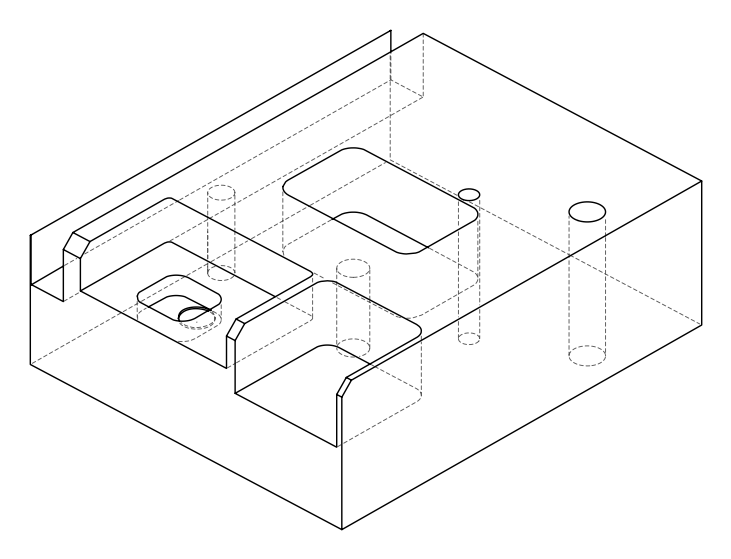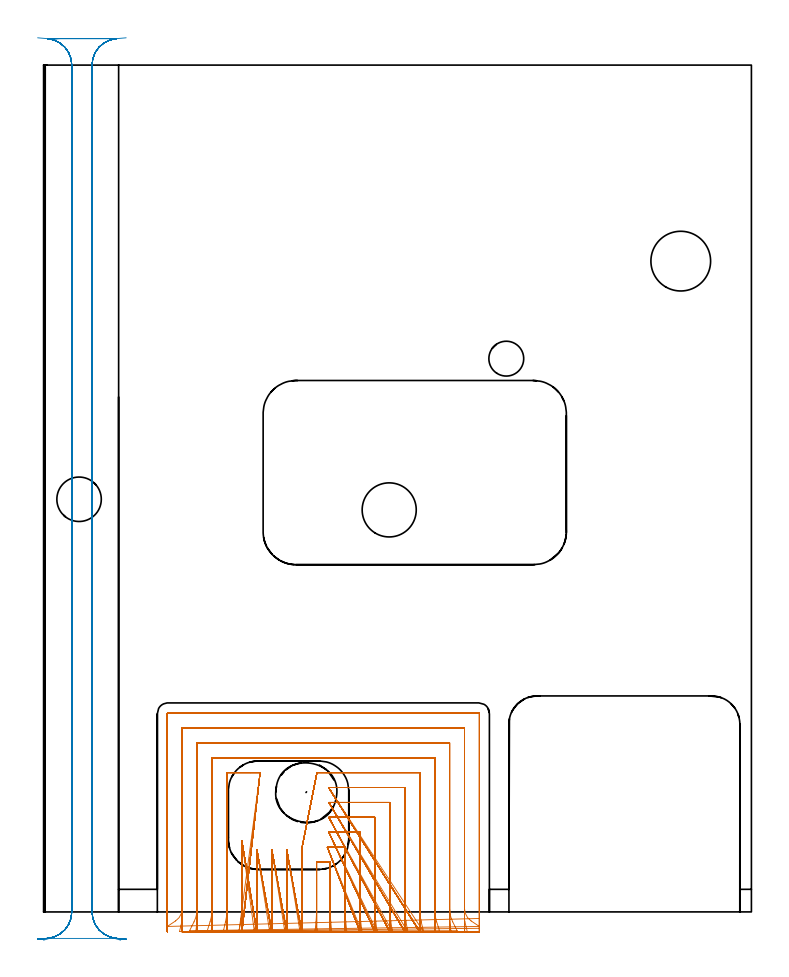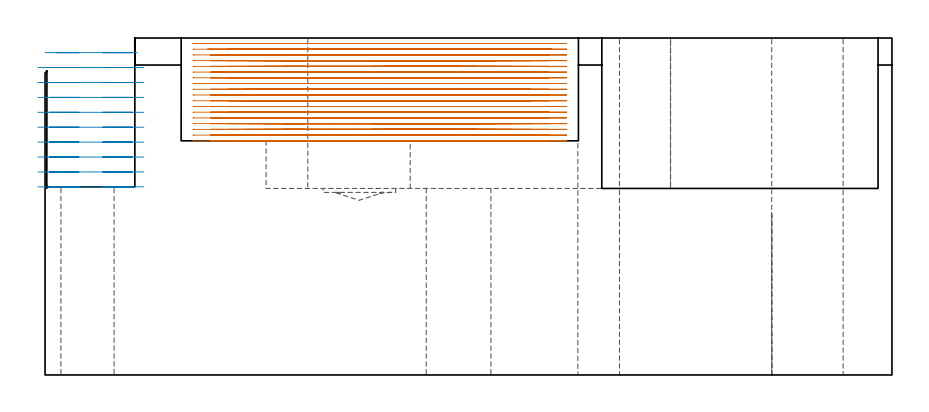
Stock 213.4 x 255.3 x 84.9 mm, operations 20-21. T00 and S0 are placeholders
(PLAN: 21 operations, 12 tool changes, 128.1 min)
(1 SPOT_DRILL | STEP1HOLE_1 | NXT0321_9005460120000 | 0.04 min | 4144 mm3)
(2 SPOT_DRILL_1 | STEP1HOLE_2 | NXT0321_9005460120000 | 0.03 min | 1 mm3)
(3 SPOT_DRILL_2 | STEP1HOLE_3 | NXT0321_9005460120000 | 0.04 min | 4203 mm3)
(4 SPOT_DRILL_3 | STEP1POCKET | NXT0321_9005460120000 | 0.06 min | 4462 mm3)
(5 INDEXABLE_INSERT_DRILL_THROUGH_HOLE_FROM_SOLID | STEP1HOLE | NXT0302_007 | 0.36 min | 21587 mm3)
(6 DRILL_THROUGH_HOLE_INTO_CENTER | STEP1HOLE_1 | NXT0301_055 | 0.22 min | 2641 mm3)
(7 DRILL_TO_ENLARGE_THROUGH_HOLE | STEP1HOLE_1 | UGT0301_268 | 0.23 min | 5172 mm3)
(8 DRILL_THROUGH_HOLE_INTO_CENTER_1 | STEP1HOLE_2 | UGT0301_500 | 0.37 min | 7338 mm3)
(9 DRILL_THROUGH_HOLE_INTO_CENTER_2 | STEP1HOLE_3 | NXT0301_055 | 0.22 min | 2611 mm3)
(10 DRILL_TO_ENLARGE_THROUGH_HOLE_1 | STEP1HOLE_3 | UGT0301_287 | 0.23 min | 10888 mm3)
(11 DRILL_BLIND_HOLE_INTO_CENTER | STEP1POCKET | NXT0301_128 | 0.02 min | 0 mm3)
(12 MILL_ROUGH_BLIND_HOLE_CONTOUR | STEP1POCKET | UGT0201_129 | Spiral | 0.14 min | 2251 mm3)
(13 AREA_MILL | FG_CHAMFER_SURFACE | UGT0205_001 | 0.46 min | 469 mm3)
(14 AREA_MILL_1 | FG_CHAMFER_SURFACE_1 | UGT0205_001 | 0.32 min | 337 mm3)
(15 AREA_MILL_2 | FG_CHAMFER_SURFACE_2 | UGT0205_001 | 0.23 min | 182 mm3)
(16 AREA_MILL_3 | FG_CHAMFER_SURFACE_3 | UGT0205_001 | 2.18 min | 9794 mm3)
(17 MILL_RECTANGULAR_POCKET | POCKET_RECTANGULAR_STRAIGHT | NXT0201_012 | Follow Part, ap 4, ae 75% | 3.22 min | 35984 mm3)
(18 MILL_RECTANGULAR_POCKET_1 | POCKET_RECTANGULAR_STRAIGHT_1 | NXT0201_012 | Follow Part, ap 4, ae 75% | 8.55 min | 181169 mm3)
(19 MILL_SLOT | SLOT_PARTIAL_RECTANGULAR | NXT0201_012 | Follow Part, ap 4, ae 75% | 11.26 min | 170367 mm3)
(20 MILL_SLOT_1 | SLOT_PARTIAL_RECTANGULAR_1 | NXT0201_008 | Follow Part, ap 1.5, ae 75% | 88.1 min | 134082 mm3)
(21 MILL_RECTANGULAR_SLOT | SLOT_RECTANGULAR | NXT0201_012 | Follow Part, ap 4, ae 75% | 11.89 min | 197544 mm3)
(TOOL NXT0321_9005460120000 | NC Spot Drill, 142deg, 12mm, Carbide, Uncoated | D12 PA142 FL30 Z2)
(TOOL NXT0302_007 | Index. Insert Drill 18mm [880-D1800L25-05] | D18 PA176 FL90 Z2)
(TOOL NXT0301_055 | Carbide Drill 8.4mm [860.1-0840-042A1-MM 2214] | D8.4 PA140 FL61 Z2)
(TOOL UGT0301_268 | Twist Drill 13.4 mm | D13.4 PA118 FL108 Z2)
(TOOL UGT0301_500 | Carbide Drill 10.5 mm | D10.5 PA118 FL87 Z2)
(TOOL UGT0301_287 | Twist Drill 16.3 mm | D16.3 PA118 FL125 Z2)
(TOOL NXT0301_128 | Carbide Drill 12mm [861.1-1200-036A1-GP GC34] | D12 PA150 FL37.4 Z2)
(TOOL UGT0201_129 | Carbide End Mill 11.9 | D11.9 FL15 Z4)
(TOOL UGT0205_001 | Chamfer Mill 20 x 3 x 45 deg. | D20 FL50 Z2)
(TOOL NXT0201_012 | ENDMILL 16mm [2P460-1600-NA 1630] | D16 FL38 Z6)
(TOOL NXT0201_008 | ENDMILL 6mm [2P460-0600-NA 1630] | D6 FL26 Z6)
(OP 20 MILL_SLOT_1)
G17 G21 G94 G90
T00 M6
G54
G17 G0 G90 X86.847 Y-5.988 S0 M3
G43 Z94.973 H1
Z83.53
G94 G1 X86.58 Y-3. F250.
G2 X86.4 Y1.016 R45. F500.
G1 Y15.
X82.3
Y1.023
G2 X82.12 Y-3. R45.
G1 X81.852 Y-5.988 F250.
X91.397 Y-5.985
X91.1 Y-3.
G2 X90.9 Y1.016 R40.5 F500.
G1 Y19.5
X88.552
X85.552 F250.
X95.959 Y-5.981 F500.
X95.625 Y-3. F250.
G2 X95.4 Y1.016 R36. F500.
G1 Y24.
X89.
X86. F250.
X100.54 Y-5.976 F500.
X100.157 Y-3. F250.
G2 X99.9 Y1.016 R31.5 F500.
G1 Y28.5
X89.
X86. F250.
X105.147 Y-5.967 F500.
X104.7 Y-3. F250.
G2 X104.4 Y1.016 R27. F500.
G1 Y33.
X89.
X86. F250.
X109.797 Y-5.952 F500.
X109.261 Y-3. F250.
G2 X108.9 Y1.016 R22.5 F500.
G1 Y37.5
X88.91
X85.91 F250.
X114.523 Y-5.924 F500.
X113.854 Y-3. F250.
G2 X113.4 Y1.016 R18. F500.
G1 Y42.
X85.413
X82.413 F250.
X77.8 Y18.8 F500.
Y15.8 F250.
Y1.023 F500.
G2 X77.6 Y-3. R40.5
G1 X77.302 Y-5.985 F250.
X73.3 Y18.8 F500.
Y15.8 F250.
Y1.023 F500.
G2 X73.075 Y-3. R36.
G1 X72.739 Y-5.981 F250.
X68.8 Y18.8 F500.
Y15.8 F250.
Y1.023 F500.
G2 X68.542 Y-3. R31.5
G1 X68.159 Y-5.975 F250.
X64.3 Y18.812 F500.
Y15.812 F250.
Y1.023 F500.
G2 X63.999 Y-3. R27.
G1 X63.552 Y-5.967 F250.
X59.8 Y21.331 F500.
Y18.331 F250.
Y1.023 F500.
G2 X59.437 Y-3. R22.5
G1 X58.901 Y-5.952 F250.
X65.276 Y42. F500.
X62.276 F250.
X55.3 F500.
Y1.023
G2 X54.845 Y-3. R18.
G1 X54.174 Y-5.924 F250.
X119.404 Y-5.864
X118.511 Y-3.
G2 X117.9 Y1.016 R13.5 F500.
G1 Y46.5
X50.8
Y1.023
G2 X50.187 Y-3. R13.5
G1 X49.293 Y-5.864 F250.
X124.685 Y-5.685
X123.346 Y-3.
G2 X122.4 Y1.016 R9. F500.
G1 Y51.
X46.3
Y1.023
G2 X45.351 Y-3. R9.
G1 X44.01 Y-5.684 F250.
X131.387 Y-4.392
X128.895 Y-2.722
G2 X126.9 Y1.016 R4.5 F500.
G1 Y55.5
X41.8
Y1.023
G2 X39.8 Y-2.719 R4.5
G1 X37.306 Y-4.386 F250.
X131.4 Y-1.984 F500.
Y1.016 F250.
Y59.8 F500.
G3 X131.2 Y60. R0.2
G1 X37.5
G3 X37.3 Y59.8 R0.2
G1 Y1.023
Y-1.977 F250.
G0 Z94.973
X86.483 Y-5.999
Z82.087
G1 X86.412 Y-3.
G2 X86.4 Y-1.946 R45. F500.
G1 Y15.
X82.3
Y-1.951
G2 X82.288 Y-3. R45.
G1 X82.218 Y-5.999 F250.
X90.992
X90.914 Y-3.
G2 X90.9 Y-1.946 R40.5 F500.
G1 Y19.5
X88.551
X85.551 F250.
X95.503 Y-5.999 F500.
X95.415 Y-3. F250.
G2 X95.4 Y-1.946 R36. F500.
G1 Y24.
X89.
X86. F250.
X100.018 Y-5.998 F500.
X99.918 Y-3. F250.
G2 X99.9 Y-1.946 R31.5 F500.
G1 Y28.5
X89.
X86. F250.
X104.538 Y-5.998 F500.
X104.421 Y-3. F250.
G2 X104.4 Y-1.946 R27. F500.
G1 Y33.
X89.
X86. F250.
X109.065 Y-5.997 F500.
X108.925 Y-3. F250.
G2 X108.9 Y-1.946 R22.5 F500.
G1 Y37.5
X88.91
X85.91 F250.
X113.606 Y-5.995 F500.
X113.431 Y-3. F250.
G2 X113.4 Y-1.946 R18. F500.
G1 Y42.
X85.413
X82.413 F250.
X77.8 Y18.8 F500.
Y15.8 F250.
Y-1.951 F500.
G2 X77.786 Y-3. R40.5
G1 X77.709 Y-5.999 F250.
X73.3 Y18.8 F500.
Y15.8 F250.
Y-1.951 F500.
G2 X73.285 Y-3. R36.
G1 X73.197 Y-5.999 F250.
X68.8 Y18.8 F500.
Y15.8 F250.
Y-1.951 F500.
G2 X68.783 Y-3. R31.5
G1 X68.683 Y-5.998 F250.
X64.3 Y18.812 F500.
Y15.812 F250.
Y-1.951 F500.
G2 X64.28 Y-3. R27.
G1 X64.163 Y-5.998 F250.
X59.8 Y21.332 F500.
Y18.332 F250.
Y-1.951 F500.
G2 X59.776 Y-3. R22.5
G1 X59.636 Y-5.997 F250.
X65.276 Y42. F500.
X62.276 F250.
X55.3 F500.
Y-1.951
G2 X55.269 Y-3. R18.
G1 X55.095 Y-5.995 F250.
X118.175 Y-5.991
X117.941 Y-3.
G2 X117.9 Y-1.946 R13.5 F500.
G1 Y46.5
X50.8
Y-1.951
G2 X50.759 Y-3. R13.5
G1 X50.526 Y-5.991 F250.
X122.813 Y-5.979
X122.462 Y-3.
G2 X122.4 Y-1.946 R9. F500.
G1 Y51.
X46.3
Y-1.951
G2 X46.239 Y-3. R9.
G1 X45.889 Y-5.98 F250.
X127.727 Y-5.917
X127.025 Y-3.
G2 X126.9 Y-1.946 R4.5 F500.
G1 Y55.5
X41.8
Y-1.951
G2 X41.676 Y-3. R4.5
G1 X40.977 Y-5.917 F250.
X131.4 Y-4.946
Y-1.946
Y59.8 F500.
G3 X131.2 Y60. R0.2
G1 X37.5
G3 X37.3 Y59.8 R0.2
G1 Y-1.951
Y-4.951 F250.
G0 X86.407 Y-6. Z80.644
G1 X86.4 Y-3.
Y-2.9 F500.
Y15.
X82.3
Y-2.906
Y-3.
X82.294 Y-6. F250.
X90.908
X90.9 Y-3.
Y-2.9 F500.
Y19.5
X88.551
X85.551 F250.
X95.408 Y-6. F500.
X95.4 Y-3. F250.
Y-2.9 F500.
Y24.
X89.
X86. F250.
X99.91 Y-6. F500.
X99.9 Y-3. F250.
Y-2.9 F500.
Y28.5
X89.
X86. F250.
X104.411 Y-6. F500.
X104.4 Y-3. F250.
Y-2.9 F500.
Y33.
X89.
X86. F250.
X108.914 Y-6. F500.
X108.9 Y-3. F250.
Y-2.9 F500.
Y37.5
X88.91
X85.91 F250.
X113.417 Y-6. F500.
X113.4 Y-3. F250.
Y-2.9 F500.
Y42.
X85.414
X82.414 F250.
X77.8 Y18.8 F500.
Y15.8 F250.
Y-2.906 F500.
Y-3.
X77.793 Y-6. F250.
X73.3 Y18.8 F500.
Y15.8 F250.
Y-2.906 F500.
Y-3.
X73.292 Y-6. F250.
X68.8 Y18.8 F500.
Y15.8 F250.
Y-2.906 F500.
Y-3.
X68.791 Y-6. F250.
X64.3 Y18.812 F500.
Y15.812 F250.
Y-2.906 F500.
Y-3.
X64.289 Y-6. F250.
X59.8 Y21.332 F500.
Y18.332 F250.
Y-2.906 F500.
Y-3.
X59.787 Y-6. F250.
X65.276 Y42. F500.
X62.276 F250.
X55.3 F500.
Y-2.906
Y-3.
X55.284 Y-6. F250.
X117.923
X117.9 Y-3.
Y-2.9 F500.
Y46.5
X50.8
Y-2.906
Y-3.
X50.779 Y-6. F250.
X122.434
X122.401 Y-3.
X122.4 Y-2.9 F500.
Y51.
X46.3
Y-2.906
Y-3.
X46.268 Y-6. F250.
X126.968 Y-5.999
X126.901 Y-3.
X126.9 Y-2.9 F500.
Y55.5
X41.8
Y-2.906
X41.799 Y-3.
X41.736 Y-5.999 F250.
X131.4 Y-5.9
Y-2.9
Y59.8 F500.
G3 X131.2 Y60. R0.2
G1 X37.5
G3 X37.3 Y59.8 R0.2
G1 Y-2.906
Y-5.906 F250.
G0 X86.4 Y-6. Z79.201
G1 Y-3.
Y15. F500.
X82.3
Y-3.
Y-6. F250.
X90.9
Y-3.
Y19.5 F500.
X88.551
X85.551 F250.
X95.4 Y-6. F500.
Y-3. F250.
Y24. F500.
X89.
X86. F250.
X99.9 Y-6. F500.
Y-3. F250.
Y28.5 F500.
X89.
X86. F250.
X104.4 Y-6. F500.
Y-3. F250.
Y33. F500.
X89.
X86. F250.
X108.9 Y-6. F500.
Y-3. F250.
Y37.5 F500.
X88.91
X85.91 F250.
X113.4 Y-6. F500.
Y-3. F250.
Y42. F500.
X85.42
X82.42 F250.
X77.8 Y18.8 F500.
Y15.8 F250.
Y-3. F500.
Y-6. F250.
X73.3 Y18.8 F500.
Y15.8 F250.
Y-3. F500.
Y-6. F250.
X68.8 Y18.8 F500.
Y15.8 F250.
Y-3. F500.
Y-6. F250.
X64.3 Y18.812 F500.
Y15.812 F250.
Y-3. F500.
Y-6. F250.
X59.8 Y21.331 F500.
Y18.331 F250.
Y-3. F500.
Y-6. F250.
X65.276 Y42. F500.
X62.276 F250.
X55.3 F500.
Y-3.
Y-6. F250.
X117.9
Y-3.
Y46.5 F500.
X50.8
Y-3.
Y-6. F250.
X122.4
Y-3.
Y51. F500.
X46.3
Y-3.
Y-6. F250.
X126.9
Y-3.
Y55.5 F500.
X41.8
Y-3.
Y-6. F250.
X131.4
Y-3.
Y59.8 F500.
G3 X131.2 Y60. R0.2
G1 X37.5
G3 X37.3 Y59.8 R0.2
G1 Y-3.
Y-6. F250.
G0 X86.4 Z77.758
G1 Y-3.
Y15. F500.
X82.3
Y-3.
Y-6. F250.
X90.9
Y-3.
Y19.5 F500.
X88.552
X85.552 F250.
X95.4 Y-6. F500.
Y-3. F250.
Y24. F500.
X89.
X86. F250.
X99.9 Y-6. F500.
Y-3. F250.
Y28.5 F500.
X89.
X86. F250.
X104.4 Y-6. F500.
Y-3. F250.
Y33. F500.
X89.
X86. F250.
X108.9 Y-6. F500.
Y-3. F250.
Y37.5 F500.
X88.91
X85.91 F250.
X113.4 Y-6. F500.
Y-3. F250.
Y42. F500.
X85.413
X82.413 F250.
X77.8 Y18.8 F500.
Y15.8 F250.
Y-3. F500.
Y-6. F250.
X73.3 Y18.8 F500.
Y15.8 F250.
Y-3. F500.
Y-6. F250.
X68.8 Y18.8 F500.
Y15.8 F250.
Y-3. F500.
Y-6. F250.
X64.3 Y18.812 F500.
Y15.812 F250.
Y-3. F500.
Y-6. F250.
X59.8 Y21.331 F500.
Y18.331 F250.
Y-3. F500.
Y-6. F250.
X65.276 Y42. F500.
X62.276 F250.
X55.3 F500.
Y-3.
Y-6. F250.
X117.9
Y-3.
Y46.5 F500.
X50.8
Y-3.
Y-6. F250.
X122.4
Y-3.
Y51. F500.
X46.3
Y-3.
Y-6. F250.
X126.9
Y-3.
Y55.5 F500.
X41.8
Y-3.
Y-6. F250.
X131.4
Y-3.
Y59.8 F500.
G3 X131.2 Y60. R0.2
G1 X37.5
G3 X37.3 Y59.8 R0.2
G1 Y-3.
Y-6. F250.
G0 X86.4 Z76.315
G1 Y-3.
Y15. F500.
X82.3
Y-3.
Y-6. F250.
X90.9
Y-3.
Y19.5 F500.
X88.55
X85.55 F250.
X95.4 Y-6. F500.
Y-3. F250.
Y24. F500.
X89.
X86. F250.
X99.9 Y-6. F500.
Y-3. F250.
Y28.5 F500.
X89.
X86. F250.
X104.4 Y-6. F500.
Y-3. F250.
Y33. F500.
X89.
X86. F250.
X108.9 Y-6. F500.
Y-3. F250.
Y37.5 F500.
X88.91
X85.91 F250.
X113.4 Y-6. F500.
Y-3. F250.
Y42. F500.
X85.413
X82.413 F250.
X77.8 Y18.8 F500.
Y15.8 F250.
Y-3. F500.
Y-6. F250.
X73.3 Y18.8 F500.
Y15.8 F250.
Y-3. F500.
Y-6. F250.
X68.8 Y18.8 F500.
Y15.8 F250.
Y-3. F500.
Y-6. F250.
X64.3 Y18.812 F500.
Y15.812 F250.
Y-3. F500.
Y-6. F250.
X59.8 Y21.331 F500.
Y18.331 F250.
Y-3. F500.
Y-6. F250.
X65.276 Y42. F500.
X62.276 F250.
X55.3 F500.
Y-3.
Y-6. F250.
X117.9
Y-3.
Y46.5 F500.
X50.8
Y-3.
Y-6. F250.
X122.4
Y-3.
Y51. F500.
X46.3
Y-3.
Y-6. F250.
X126.9
Y-3.
Y55.5 F500.
X41.8
Y-3.
Y-6. F250.
X131.4
Y-3.
Y59.8 F500.
G3 X131.2 Y60. R0.2
G1 X37.5
G3 X37.3 Y59.8 R0.2
G1 Y-3.
Y-6. F250.
G0 X86.4 Z74.872
G1 Y-3.
Y15. F500.
X82.3
Y-3.
Y-6. F250.
X90.9
Y-3.
Y19.5 F500.
X88.55
X85.55 F250.
X95.4 Y-6. F500.
Y-3. F250.
Y24. F500.
X89.
X86. F250.
X99.9 Y-6. F500.
Y-3. F250.
Y28.5 F500.
X89.
X86. F250.
X104.4 Y-6. F500.
Y-3. F250.
Y33. F500.
X89.
X86. F250.
X108.9 Y-6. F500.
Y-3. F250.
Y37.5 F500.
X88.91
X85.91 F250.
X113.4 Y-6. F500.
Y-3. F250.
Y42. F500.
X85.42
X82.42 F250.
X77.8 Y18.8 F500.
Y15.8 F250.
Y-3. F500.
Y-6. F250.
X73.3 Y18.8 F500.
Y15.8 F250.
Y-3. F500.
Y-6. F250.
X68.8 Y18.8 F500.
Y15.8 F250.
Y-3. F500.
Y-6. F250.
X64.3 Y18.812 F500.
Y15.812 F250.
Y-3. F500.
Y-6. F250.
X59.8 Y21.331 F500.
Y18.331 F250.
Y-3. F500.
Y-6. F250.
X65.276 Y42. F500.
X62.276 F250.
X55.3 F500.
Y-3.
Y-6. F250.
X117.9
Y-3.
Y46.5 F500.
X50.8
Y-3.
Y-6. F250.
X122.4
Y-3.
Y51. F500.
X46.3
Y-3.
Y-6. F250.
X126.9
Y-3.
Y55.5 F500.
X41.8
Y-3.
Y-6. F250.
X131.4
Y-3.
Y59.8 F500.
G3 X131.2 Y60. R0.2
G1 X37.5
G3 X37.3 Y59.8 R0.2
G1 Y-3.
Y-6. F250.
G0 X86.4 Z73.43
G1 Y-3.
Y15. F500.
X82.3
Y-3.
Y-6. F250.
X90.9
Y-3.
Y19.5 F500.
X88.551
X85.551 F250.
X95.4 Y-6. F500.
Y-3. F250.
Y24. F500.
X89.
X86. F250.
X99.9 Y-6. F500.
Y-3. F250.
Y28.5 F500.
X89.
X86. F250.
X104.4 Y-6. F500.
Y-3. F250.
Y33. F500.
X89.
X86. F250.
X108.9 Y-6. F500.
Y-3. F250.
Y37.5 F500.
X88.91
X85.91 F250.
X113.4 Y-6. F500.
Y-3. F250.
Y42. F500.
X85.421
X82.421 F250.
X77.8 Y18.8 F500.
Y15.8 F250.
Y-3. F500.
Y-6. F250.
X73.3 Y18.8 F500.
Y15.8 F250.
Y-3. F500.
Y-6. F250.
X68.8 Y18.8 F500.
Y15.8 F250.
Y-3. F500.
Y-6. F250.
X64.3 Y18.812 F500.
Y15.812 F250.
Y-3. F500.
Y-6. F250.
X59.8 Y21.333 F500.
Y18.333 F250.
Y-3. F500.
Y-6. F250.
X65.278 Y42. F500.
X62.278 F250.
X55.3 F500.
Y-3.
Y-6. F250.
X117.9
Y-3.
Y46.5 F500.
X50.8
Y-3.
Y-6. F250.
X122.4
Y-3.
Y51. F500.
X46.3
Y-3.
Y-6. F250.
X126.9
Y-3.
Y55.5 F500.
X41.8
Y-3.
Y-6. F250.
X131.4
Y-3.
Y59.8 F500.
G3 X131.2 Y60. R0.2
G1 X37.5
G3 X37.3 Y59.8 R0.2
G1 Y-3.
Y-6. F250.
G0 X86.4 Z71.987
G1 Y-3.
Y15. F500.
X82.3
Y-3.
Y-6. F250.
X90.9
Y-3.
Y19.5 F500.
X88.551
X85.551 F250.
X95.4 Y-6. F500.
Y-3. F250.
Y24. F500.
X89.
X86. F250.
X99.9 Y-6. F500.
Y-3. F250.
Y28.5 F500.
X89.
X86. F250.
X104.4 Y-6. F500.
Y-3. F250.
Y33. F500.
X89.
X86. F250.
X108.9 Y-6. F500.
Y-3. F250.
Y37.5 F500.
X88.91
X85.91 F250.
X113.4 Y-6. F500.
Y-3. F250.
Y42. F500.
X85.421
X82.421 F250.
X77.8 Y18.8 F500.
Y15.8 F250.
Y-3. F500.
Y-6. F250.
X73.3 Y18.8 F500.
Y15.8 F250.
Y-3. F500.
Y-6. F250.
X68.8 Y18.8 F500.
Y15.8 F250.
Y-3. F500.
Y-6. F250.
X64.3 Y18.812 F500.
Y15.812 F250.
Y-3. F500.
Y-6. F250.
X59.8 Y21.333 F500.
Y18.333 F250.
Y-3. F500.
Y-6. F250.
X65.278 Y42. F500.
X62.278 F250.
X55.3 F500.
Y-3.
Y-6. F250.
X117.9
Y-3.
Y46.5 F500.
X50.8
Y-3.
Y-6. F250.
X122.4
Y-3.
Y51. F500.
X46.3
Y-3.
Y-6. F250.
X126.9
Y-3.
Y55.5 F500.
X41.8
Y-3.
Y-6. F250.
X131.4
Y-3.
Y59.8 F500.
G3 X131.2 Y60. R0.2
G1 X37.5
G3 X37.3 Y59.8 R0.2
G1 Y-3.
Y-6. F250.
G0 X86.4 Z70.544
G1 Y-3.
Y15. F500.
X82.3
Y-3.
Y-6. F250.
X90.9
Y-3.
Y19.5 F500.
X88.551
X85.551 F250.
X95.4 Y-6. F500.
Y-3. F250.
Y24. F500.
X89.
X86. F250.
X99.9 Y-6. F500.
Y-3. F250.
Y28.5 F500.
X89.
X86. F250.
X104.4 Y-6. F500.
Y-3. F250.
Y33. F500.
X89.
X86. F250.
X108.9 Y-6. F500.
Y-3. F250.
Y37.5 F500.
X88.91
X85.91 F250.
X113.4 Y-6. F500.
Y-3. F250.
Y42. F500.
X85.42
X82.42 F250.
X77.8 Y18.8 F500.
Y15.8 F250.
Y-3. F500.
Y-6. F250.
X73.3 Y18.8 F500.
Y15.8 F250.
Y-3. F500.
Y-6. F250.
X68.8 Y18.8 F500.
Y15.8 F250.
Y-3. F500.
Y-6. F250.
X64.3 Y18.812 F500.
Y15.812 F250.
Y-3. F500.
Y-6. F250.
X59.8 Y21.331 F500.
Y18.331 F250.
Y-3. F500.
Y-6. F250.
X65.276 Y42. F500.
X62.276 F250.
X55.3 F500.
Y-3.
Y-6. F250.
X117.9
Y-3.
Y46.5 F500.
X50.8
Y-3.
Y-6. F250.
X122.4
Y-3.
Y51. F500.
X46.3
Y-3.
Y-6. F250.
X126.9
Y-3.
Y55.5 F500.
X41.8
Y-3.
Y-6. F250.
X131.4
Y-3.
Y59.8 F500.
G3 X131.2 Y60. R0.2
G1 X37.5
G3 X37.3 Y59.8 R0.2
G1 Y-3.
Y-6. F250.
G0 X86.4 Z69.101
G1 Y-3.
Y15. F500.
X82.3
Y-3.
Y-6. F250.
X90.9
Y-3.
Y19.5 F500.
X88.552
X85.552 F250.
X95.4 Y-6. F500.
Y-3. F250.
Y24. F500.
X89.
X86. F250.
X99.9 Y-6. F500.
Y-3. F250.
Y28.5 F500.
X89.
X86. F250.
X104.4 Y-6. F500.
Y-3. F250.
Y33. F500.
X89.
X86. F250.
X108.9 Y-6. F500.
Y-3. F250.
Y37.5 F500.
X88.91
X85.91 F250.
X113.4 Y-6. F500.
Y-3. F250.
Y42. F500.
X85.42
X82.42 F250.
X77.8 Y18.8 F500.
Y15.8 F250.
Y-3. F500.
Y-6. F250.
X73.3 Y18.8 F500.
Y15.8 F250.
Y-3. F500.
Y-6. F250.
X68.8 Y18.8 F500.
Y15.8 F250.
Y-3. F500.
Y-6. F250.
X64.3 Y18.812 F500.
Y15.812 F250.
Y-3. F500.
Y-6. F250.
X59.8 Y21.331 F500.
Y18.331 F250.
Y-3. F500.
Y-6. F250.
X65.276 Y42. F500.
X62.276 F250.
X55.3 F500.
Y-3.
Y-6. F250.
X117.9
Y-3.
Y46.5 F500.
X50.8
Y-3.
Y-6. F250.
X122.4
Y-3.
Y51. F500.
X46.3
Y-3.
Y-6. F250.
X126.9
Y-3.
Y55.5 F500.
X41.8
Y-3.
Y-6. F250.
X131.4
Y-3.
Y59.8 F500.
G3 X131.2 Y60. R0.2
G1 X37.5
G3 X37.3 Y59.8 R0.2
G1 Y-3.
Y-6. F250.
G0 X86.4 Z67.658
G1 Y-3.
Y15. F500.
X82.3
Y-3.
Y-6. F250.
X90.9
Y-3.
Y19.5 F500.
X88.55
X85.55 F250.
X95.4 Y-6. F500.
Y-3. F250.
Y24. F500.
X89.
X86. F250.
X99.9 Y-6. F500.
Y-3. F250.
Y28.5 F500.
X89.
X86. F250.
X104.4 Y-6. F500.
Y-3. F250.
Y33. F500.
X89.
X86. F250.
X108.9 Y-6. F500.
Y-3. F250.
Y37.5 F500.
X88.91
X85.91 F250.
X113.4 Y-6. F500.
Y-3. F250.
Y42. F500.
X85.42
X82.42 F250.
X77.8 Y18.8 F500.
Y15.8 F250.
Y-3. F500.
Y-6. F250.
X73.3 Y18.8 F500.
Y15.8 F250.
Y-3. F500.
Y-6. F250.
X68.8 Y18.8 F500.
Y15.8 F250.
Y-3. F500.
Y-6. F250.
X64.3 Y18.812 F500.
Y15.812 F250.
Y-3. F500.
Y-6. F250.
X59.8 Y21.331 F500.
Y18.331 F250.
Y-3. F500.
Y-6. F250.
X65.279 Y42. F500.
X62.279 F250.
X55.3 F500.
Y-3.
Y-6. F250.
X117.9
Y-3.
Y46.5 F500.
X50.8
Y-3.
Y-6. F250.
X122.4
Y-3.
Y51. F500.
X46.3
Y-3.
Y-6. F250.
X126.9
Y-3.
Y55.5 F500.
X41.8
Y-3.
Y-6. F250.
X131.4
Y-3.
Y59.8 F500.
G3 X131.2 Y60. R0.2
G1 X37.5
G3 X37.3 Y59.8 R0.2
G1 Y-3.
Y-6. F250.
G0 X86.4 Z66.215
G1 Y-3.
Y15. F500.
X82.3
Y-3.
Y-6. F250.
X90.9
Y-3.
Y19.5 F500.
X88.55
X85.55 F250.
X95.4 Y-6. F500.
Y-3. F250.
Y24. F500.
X89.
X86. F250.
X99.9 Y-6. F500.
Y-3. F250.
Y28.5 F500.
X89.
X86. F250.
X104.4 Y-6. F500.
Y-3. F250.
Y33. F500.
X89.
X86. F250.
X108.9 Y-6. F500.
Y-3. F250.
Y37.5 F500.
X88.91
X85.91 F250.
X113.4 Y-6. F500.
Y-3. F250.
Y42. F500.
X85.421
X82.421 F250.
X77.8 Y18.8 F500.
Y15.8 F250.
Y-3. F500.
Y-6. F250.
X73.3 Y18.8 F500.
Y15.8 F250.
Y-3. F500.
Y-6. F250.
X68.8 Y18.8 F500.
Y15.8 F250.
Y-3. F500.
Y-6. F250.
X64.3 Y18.812 F500.
Y15.812 F250.
Y-3. F500.
Y-6. F250.
X59.8 Y21.331 F500.
Y18.331 F250.
Y-3. F500.
Y-6. F250.
X65.279 Y42. F500.
X62.279 F250.
X55.3 F500.
Y-3.
Y-6. F250.
X117.9
Y-3.
Y46.5 F500.
X50.8
Y-3.
Y-6. F250.
X122.4
Y-3.
Y51. F500.
X46.3
Y-3.
Y-6. F250.
X126.9
Y-3.
Y55.5 F500.
X41.8
Y-3.
Y-6. F250.
X131.4
Y-3.
Y59.8 F500.
G3 X131.2 Y60. R0.2
G1 X37.5
G3 X37.3 Y59.8 R0.2
G1 Y-3.
Y-6. F250.
G0 X86.4 Z64.772
G1 Y-3.
Y15. F500.
X82.3
Y-3.
Y-6. F250.
X90.9
Y-3.
Y19.5 F500.
X88.551
X85.551 F250.
X95.4 Y-6. F500.
Y-3. F250.
Y24. F500.
X89.
X86. F250.
X99.9 Y-6. F500.
Y-3. F250.
Y28.5 F500.
X89.
X86. F250.
X104.4 Y-6. F500.
Y-3. F250.
Y33. F500.
X89.
X86. F250.
X108.9 Y-6. F500.
Y-3. F250.
Y37.5 F500.
X88.91
X85.91 F250.
X113.4 Y-6. F500.
Y-3. F250.
Y42. F500.
X85.421
X82.421 F250.
X77.8 Y18.8 F500.
Y15.8 F250.
Y-3. F500.
Y-6. F250.
X73.3 Y18.8 F500.
Y15.8 F250.
Y-3. F500.
Y-6. F250.
X68.8 Y18.8 F500.
Y15.8 F250.
Y-3. F500.
Y-6. F250.
X64.3 Y18.812 F500.
Y15.812 F250.
Y-3. F500.
Y-6. F250.
X59.8 Y21.332 F500.
Y18.332 F250.
Y-3. F500.
Y-6. F250.
X65.278 Y42. F500.
X62.278 F250.
X55.3 F500.
Y-3.
Y-6. F250.
X117.9
Y-3.
Y46.5 F500.
X50.8
Y-3.
Y-6. F250.
X122.4
Y-3.
Y51. F500.
X46.3
Y-3.
Y-6. F250.
X126.9
Y-3.
Y55.5 F500.
X41.8
Y-3.
Y-6. F250.
X131.4
Y-3.
Y59.8 F500.
G3 X131.2 Y60. R0.2
G1 X37.5
G3 X37.3 Y59.8 R0.2
G1 Y-3.
Y-6. F250.
G0 X86.4 Z63.329
G1 Y-3.
Y15. F500.
X82.3
Y-3.
Y-6. F250.
X90.9
Y-3.
Y19.5 F500.
X88.552
X85.552 F250.
X95.4 Y-6. F500.
Y-3. F250.
Y24. F500.
X89.
X86. F250.
X99.9 Y-6. F500.
Y-3. F250.
Y28.5 F500.
X89.
X86. F250.
X104.4 Y-6. F500.
Y-3. F250.
Y33. F500.
X89.
X86. F250.
X108.9 Y-6. F500.
Y-3. F250.
Y37.5 F500.
X88.91
X85.91 F250.
X113.4 Y-6. F500.
Y-3. F250.
Y42. F500.
X85.413
X82.413 F250.
X77.8 Y18.8 F500.
Y15.8 F250.
Y-3. F500.
Y-6. F250.
X73.3 Y18.8 F500.
Y15.8 F250.
Y-3. F500.
Y-6. F250.
X68.8 Y18.8 F500.
Y15.8 F250.
Y-3. F500.
Y-6. F250.
X64.3 Y18.812 F500.
Y15.812 F250.
Y-3. F500.
Y-6. F250.
X59.8 Y21.332 F500.
Y18.332 F250.
Y-3. F500.
Y-6. F250.
X65.278 Y42. F500.
X62.278 F250.
X55.3 F500.
Y-3.
Y-6. F250.
X117.9
Y-3.
Y46.5 F500.
X50.8
Y-3.
Y-6. F250.
X122.4
Y-3.
Y51. F500.
X46.3
Y-3.
Y-6. F250.
X126.9
Y-3.
Y55.5 F500.
X41.8
Y-3.
Y-6. F250.
X131.4
Y-3.
Y59.8 F500.
G3 X131.2 Y60. R0.2
G1 X37.5
G3 X37.3 Y59.8 R0.2
G1 Y-3.
Y-6. F250.
G0 X86.4 Z61.886
G1 Y-3.
Y15. F500.
X82.3
Y-3.
Y-6. F250.
X90.9
Y-3.
Y19.5 F500.
X88.552
X85.552 F250.
X95.4 Y-6. F500.
Y-3. F250.
Y24. F500.
X89.
X86. F250.
X99.9 Y-6. F500.
Y-3. F250.
Y28.5 F500.
X89.
X86. F250.
X104.4 Y-6. F500.
Y-3. F250.
Y33. F500.
X89.
X86. F250.
X108.9 Y-6. F500.
Y-3. F250.
Y37.5 F500.
X88.91
X85.91 F250.
X113.4 Y-6. F500.
Y-3. F250.
Y42. F500.
X85.413
X82.413 F250.
X77.8 Y18.8 F500.
Y15.8 F250.
Y-3. F500.
Y-6. F250.
X73.3 Y18.8 F500.
Y15.8 F250.
Y-3. F500.
Y-6. F250.
X68.8 Y18.8 F500.
Y15.8 F250.
Y-3. F500.
Y-6. F250.
X64.3 Y18.812 F500.
Y15.812 F250.
Y-3. F500.
Y-6. F250.
X59.8 Y21.332 F500.
Y18.332 F250.
Y-3. F500.
Y-6. F250.
X65.276 Y42. F500.
X62.276 F250.
X55.3 F500.
Y-3.
Y-6. F250.
X117.9
Y-3.
Y46.5 F500.
X50.8
Y-3.
Y-6. F250.
X122.4
Y-3.
Y51. F500.
X46.3
Y-3.
Y-6. F250.
X126.9
Y-3.
Y55.5 F500.
X41.8
Y-3.
Y-6. F250.
X131.4
Y-3.
Y59.8 F500.
G3 X131.2 Y60. R0.2
G1 X37.5
G3 X37.3 Y59.8 R0.2
G1 Y-3.
Y-6. F250.
G0 X86.4 Z60.443
G1 Y-3.
Y15. F500.
X82.3
Y-3.
Y-6. F250.
X90.9
Y-3.
Y19.5 F500.
X88.552
X85.552 F250.
X95.4 Y-6. F500.
Y-3. F250.
Y24. F500.
X89.
X86. F250.
X99.9 Y-6. F500.
Y-3. F250.
Y28.5 F500.
X89.
X86. F250.
X104.4 Y-6. F500.
Y-3. F250.
Y33. F500.
X89.
X86. F250.
X108.9 Y-6. F500.
Y-3. F250.
Y37.5 F500.
X88.91
X85.91 F250.
X113.4 Y-6. F500.
Y-3. F250.
Y42. F500.
X85.413
X82.413 F250.
X77.8 Y18.8 F500.
Y15.8 F250.
Y-3. F500.
Y-6. F250.
X73.3 Y18.8 F500.
Y15.8 F250.
Y-3. F500.
Y-6. F250.
X68.8 Y18.8 F500.
Y15.8 F250.
Y-3. F500.
Y-6. F250.
X64.3 Y18.812 F500.
Y15.812 F250.
Y-3. F500.
Y-6. F250.
X59.8 Y21.331 F500.
Y18.331 F250.
Y-3. F500.
Y-6. F250.
X65.276 Y42. F500.
X62.276 F250.
X55.3 F500.
Y-3.
Y-6. F250.
X117.9
Y-3.
Y46.5 F500.
X50.8
Y-3.
Y-6. F250.
X122.4
Y-3.
Y51. F500.
X46.3
Y-3.
Y-6. F250.
X126.9
Y-3.
Y55.5 F500.
X41.8
Y-3.
Y-6. F250.
X131.4
Y-3.
Y59.8 F500.
G3 X131.2 Y60. R0.2
G1 X37.5
G3 X37.3 Y59.8 R0.2
G1 Y-3.
Y-6. F250.
G0 X86.4 Z59.
G1 Y-3.
Y15. F500.
X82.3
Y-3.
Y-6. F250.
X90.9
Y-3.
Y19.5 F500.
X88.551
X85.551 F250.
X95.4 Y-6. F500.
Y-3. F250.
Y24. F500.
X89.
X86. F250.
X99.9 Y-6. F500.
Y-3. F250.
Y28.5 F500.
X89.
X86. F250.
X104.4 Y-6. F500.
Y-3. F250.
Y33. F500.
X89.
X86. F250.
X108.9 Y-6. F500.
Y-3. F250.
Y37.5 F500.
X88.91
X85.91 F250.
X113.4 Y-6. F500.
Y-3. F250.
Y42. F500.
X85.42
X82.42 F250.
X77.8 Y18.8 F500.
Y15.8 F250.
Y-3. F500.
Y-6. F250.
X73.3 Y18.8 F500.
Y15.8 F250.
Y-3. F500.
Y-6. F250.
X68.8 Y18.8 F500.
Y15.8 F250.
Y-3. F500.
Y-6. F250.
X64.3 Y18.812 F500.
Y15.812 F250.
Y-3. F500.
Y-6. F250.
X59.8 Y21.331 F500.
Y18.331 F250.
Y-3. F500.
Y-6. F250.
X65.276 Y42. F500.
X62.276 F250.
X55.3 F500.
Y-3.
Y-6. F250.
X117.9
Y-3.
Y46.5 F500.
X50.8
Y-3.
Y-6. F250.
X122.4
Y-3.
Y51. F500.
X46.3
Y-3.
Y-6. F250.
X126.9
Y-3.
Y55.5 F500.
X41.8
Y-3.
Y-6. F250.
X131.4
Y-3.
Y59.8 F500.
G3 X131.2 Y60. R0.2
G1 X37.5
G3 X37.3 Y59.8 R0.2
G1 Y-3.
Y-6. F250.
G0 Z94.973
M5
M2
(OP 21 MILL_RECTANGULAR_SLOT)
G17 G21 G94 G90
T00 M6
G54
G17 G0 G90 X23.238 Y-8.52 S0 M3
G43 Z94.973 H1
Z81.216
G94 G1 X20.358 Y-7.679 F250.
G2 X14.6 Y0. R8. F500.
G1 Y255.3
G2 X21.908 Y263.27 R8.
G1 Y263.3
X5.116
G3 X2.851 Y262.973 R8.
G1 X2.86 Y262.944
G2 X8.5 Y255.3 R8.
G1 Y0.
G2 X2.86 Y-7.644 R8.
G1 X-0.007 Y-8.529 F250.
G0 X24.897 Y-8.23 Z77.459
G1 X21.908 Y-7.97
G2 X14.6 Y0. R8. F500.
G1 Y255.3
G2 X21.908 Y263.27 R8.
G1 Y263.3
X1.359
X1.208 Y263.299
Y263.269
G2 X8.5 Y255.3 R8.
G1 Y0.
G2 X1.208 Y-7.969 R8.
G1 X-1.78 Y-8.234 F250.
G0 X24.897 Y-8.23 Z73.701
G1 X21.908 Y-7.97
G2 X14.6 Y0. R8. F500.
G1 Y255.3
G2 X21.908 Y263.27 R8.
G1 Y263.3
X1.192
Y263.27
G2 X8.5 Y255.3 R8.
G1 Y0.
G2 X1.192 Y-7.97 R8.
G1 X-1.796 Y-8.23 F250.
G0 Z94.973
Y263.53
Z69.944
G1 X1.192 Y263.27
G2 X8.5 Y255.3 R8. F500.
G1 Y0.
G2 X1.192 Y-7.97 R8.
G1 Y-8.
X21.908
Y-7.97
G2 X14.6 Y0. R8.
G1 Y255.3
G2 X21.908 Y263.27 R8.
G1 X24.896 Y263.53 F250.
G0 Z94.973
X24.897 Y-8.23
Z66.187
G1 X21.908 Y-7.97
G2 X14.6 Y0. R8. F500.
G1 Y255.3
G2 X21.908 Y263.27 R8.
G1 Y263.3
X1.192
Y263.27
G2 X8.5 Y255.3 R8.
G1 Y0.
G2 X1.192 Y-7.97 R8.
G1 X-1.797 Y-8.23 F250.
G0 X24.897 Z62.429
G1 X21.908 Y-7.97
G2 X14.6 Y0. R8. F500.
G1 Y255.3
G2 X21.908 Y263.27 R8.
G1 Y263.3
X1.192
Y263.27
G2 X8.5 Y255.3 R8.
G1 Y0.
G2 X1.192 Y-7.97 R8.
G1 X-1.797 Y-8.23 F250.
G0 X24.897 Z58.672
G1 X21.908 Y-7.97
G2 X14.6 Y0. R8. F500.
G1 Y255.3
G2 X21.908 Y263.27 R8.
G1 Y263.3
X1.192
Y263.27
G2 X8.5 Y255.3 R8.
G1 Y0.
G2 X1.192 Y-7.97 R8.
G1 X-1.797 Y-8.23 F250.
G0 X24.897 Z54.915
G1 X21.908 Y-7.97
G2 X14.6 Y0. R8. F500.
G1 Y255.3
G2 X21.908 Y263.27 R8.
G1 Y263.3
X1.192
Y263.27
G2 X8.5 Y255.3 R8.
G1 Y0.
G2 X1.192 Y-7.97 R8.
G1 X-1.797 Y-8.23 F250.
G0 X24.897 Z51.157
G1 X21.908 Y-7.97
G2 X14.6 Y0. R8. F500.
G1 Y255.3
G2 X21.908 Y263.27 R8.
G1 Y263.3
X1.192
Y263.27
G2 X8.5 Y255.3 R8.
G1 Y0.
G2 X1.192 Y-7.97 R8.
G1 X-1.797 Y-8.23 F250.
G0 X24.897 Z47.4
G1 X21.908 Y-7.97
G2 X14.6 Y0. R8. F500.
G1 Y255.3
G2 X21.908 Y263.27 R8.
G1 Y263.3
X1.192
Y263.27
G2 X8.5 Y255.3 R8.
G1 Y0.
G2 X1.192 Y-7.97 R8.
G1 X-1.797 Y-8.23 F250.
G0 Z94.973
M5
M2
